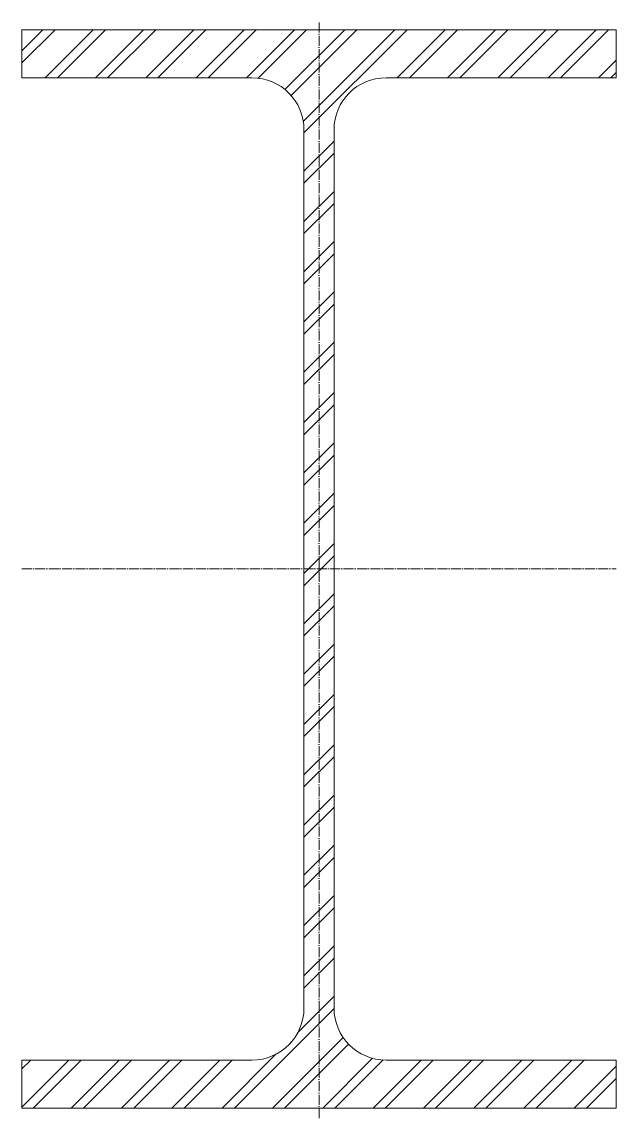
# Model space of a CAD drawing. Header units: metres. Extents: x -149 to 149, y -275 to 273.
import ezdxf

# ---------------------------------------------------------------- set-up
doc = ezdxf.new("R2010")
doc.units = ezdxf.units.M
doc.linetypes.add('MV_hartlijn_staal', pattern=[6.6, 5, -0.8, 0, -0.8])
doc.layers.add('A-DETL-GENF', color=92, linetype='Continuous', lineweight=18)

# ---------------------------------------------------------------- blocks, each defined once
blk = doc.blocks.new('28 Staalprofielen DIN_DIE_DILl 2d - DIE55-4447737-00_0 Basismaterialen')
at = {"layer": 'A-DETL-GENF', "lineweight": 13}
h = blk.add_hatch(dxfattribs=at)
h.set_pattern_fill('FP_517', color=256, style=0, pattern_type=2)
h.set_pattern_definition([(225, (3176.278, 4784.657), (12.57236, -12.57236), []), (225, (3176.278, 4765.607), (12.57236, -12.57236), [])])
h.paths.add_polyline_path([(148.5, 269.5), (-148.5, 269.5), (-148.5, 245.5), (-33.5, 245.5), (-30.08, 245.27), (-26.77, 244.61), (-23.55, 243.52), (-20.5, 242.02), (-17.67, 240.12), (-15.12, 237.88), (-12.88, 235.33), (-10.98, 232.5), (-9.48, 229.45), (-8.39, 226.23), (-7.73, 222.92), (-7.5, 219.5), (-7.5, -219.5), (-7.73, -222.92), (-8.39, -226.23), (-9.48, -229.45), (-10.98, -232.5), (-12.88, -235.33), (-15.12, -237.88), (-17.67, -240.12), (-20.5, -242.02), (-23.55, -243.52), (-26.77, -244.61), (-30.08, -245.27), (-33.5, -245.5), (-148.5, -245.5), (-148.5, -269.5), (148.5, -269.5), (148.5, -245.5), (33.5, -245.5), (30.08, -245.27), (26.77, -244.61), (23.55, -243.52), (20.5, -242.02), (17.67, -240.12), (15.12, -237.88), (12.88, -235.33), (10.98, -232.5), (9.48, -229.45), (8.39, -226.23), (7.73, -222.92), (7.5, -219.5), (7.5, 219.5), (7.73, 222.92), (8.39, 226.23), (9.48, 229.45), (10.98, 232.5), (12.88, 235.33), (15.12, 237.88), (17.67, 240.12), (20.5, 242.02), (23.55, 243.52), (26.77, 244.61), (30.08, 245.27), (33.5, 245.5), (148.5, 245.5)])
at = {"layer": 'A-DETL-GENF'}
for p, q in [((148.5, 269.5), (-148.5, 269.5)), ((-148.5, 269.5), (-148.5, 245.5)), ((148.5, 269.5), (-148.5, 269.5)), ((-148.5, 269.5), (-148.5, 245.5)), ((148.5, 245.5), (148.5, 269.5)), ((148.5, 269.5), (148.5, 245.5)), ((-148.5, 245.5), (-33.5, 245.5)), ((-148.5, 245.5), (-33.5, 245.5)), ((33.5, 245.5), (148.5, 245.5)), ((148.5, 245.5), (33.5, 245.5)), ((-7.5, 219.5), (-7.5, -219.5)), ((-7.5, -219.5), (-7.5, 219.5)), ((7.5, -219.5), (7.5, 219.5)), ((7.5, -219.5), (7.5, 219.5)), ((-33.5, -245.5), (-148.5, -245.5)), ((-148.5, -245.5), (-148.5, -269.5)), ((-148.5, -269.5), (-148.5, -245.5)), ((-148.5, -245.5), (-33.5, -245.5)), ((148.5, -245.5), (33.5, -245.5)), ((148.5, -245.5), (33.5, -245.5)), ((148.5, -269.5), (148.5, -245.5)), ((148.5, -269.5), (148.5, -245.5)), ((-148.5, -269.5), (148.5, -269.5)), ((148.5, -269.5), (-148.5, -269.5))]:
    blk.add_line(p, q, dxfattribs=at)
at = {"layer": 'A-DETL-GENF', "linetype": 'MV_hartlijn_staal', "lineweight": 13}
for p, q in [((0, -274.5), (0, 273.42)), ((-148.5, 0), (148.5, 0))]:
    blk.add_line(p, q, dxfattribs=at)
at = {"layer": 'A-DETL-GENF'}
for centre, start, end in [((-33.5, 219.5), 360, 90), ((-33.5, 219.5), 360, 90), ((33.5, 219.5), 90, 180), ((33.5, 219.5), 90, 180), ((-33.5, -219.5), 270, 360), ((-33.5, -219.5), 270, 0), ((33.5, -219.5), 180, 270), ((33.5, -219.5), 180, 270)]:
    blk.add_arc(centre, 26, start, end, dxfattribs=at)

msp = doc.modelspace()

# ---------------------------------------------------------------- block references
msp.add_blockref('28 Staalprofielen DIN_DIE_DILl 2d - DIE55-4447737-00_0 Basismaterialen', (0, 0))

doc.saveas('drawing.dxf')
